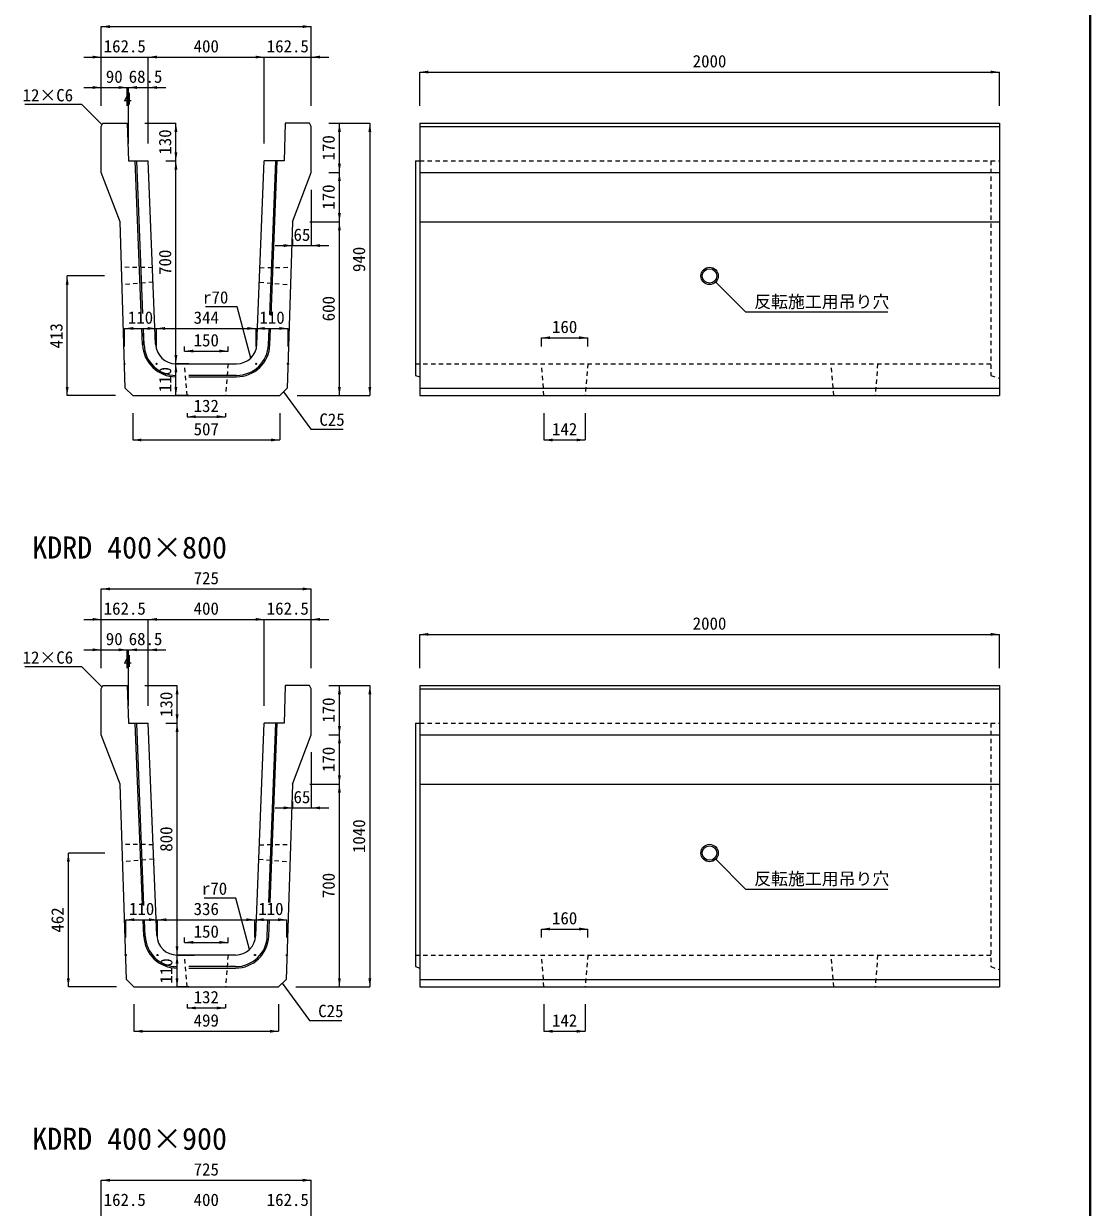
# Model space of a CAD drawing. Units: millimetres at full size. Extents: x -5540 to 13511, y -4102 to 22994.
# Drawn here: x -736 to 2944, y 1184 to 5267 of the extents above; entities that cross this region are included whole.
import ezdxf
from ezdxf.enums import TextEntityAlignment as Align

# ---------------------------------------------------------------- set-up
doc = ezdxf.new("R2010")
doc.units = ezdxf.units.MM
doc.header["$LTSCALE"] = 40
doc.linetypes.add('USER1', pattern=[0.675, 0.375, -0.3])
for name, color, linetype, lineweight in [('(0-0)', 4, 'Continuous', 5), ('0_2', 7, 'Continuous', 13), ('図枠', 7, 'Continuous', 5), ('寸法線', 7, 'Continuous', 13), ('引出線', 4, 'Continuous', 13), ('本体', 2, 'Continuous', 13), ('補助線', 8, 'Continuous', 13)]:
    doc.layers.add(name, color=color, linetype=linetype, lineweight=lineweight)
doc.styles.add('ＭＳ ゴシック', font='')
doc.styles.get('ＭＳ ゴシック').set_extended_font_data('MS Gothic')

# ---------------------------------------------------------------- blocks, each defined once
blk = doc.blocks.new('filled_arrow')
at = {"color": 0, "linetype": 'Continuous', "lineweight": -2}
blk.add_solid([(7.5, 1.25), (0, 0), (7.5, -1.25)], dxfattribs=at)

msp = doc.modelspace()

# ---------------------------------------------------------------- linework, layer by layer
at = {"layer": '(0-0)'}
for p, q in [((-330.31, 4269.49), (-351.3, 4794.07)), ((-325.23, 4267.37), (-346.29, 4794.07)), ((112.52, 4262.89), (133.71, 4792.47)), ((117.45, 4260.89), (138.78, 4794.07)), ((-326.15, 4159.47), (-328.33, 4214.07)), ((-325.91, 4159.47), (-328.1, 4214.07)), ((-321.15, 4159.67), (-323.33, 4214.07)), ((-320.92, 4159.67), (-323.1, 4214.27)), ((108.4, 4159.67), (110.57, 4214.07)), ((113.39, 4159.47), (115.57, 4214.07)), ((-1.52, 4054.07), (-166.26, 4054.07)), ((-166.26, 4049.07), (-1.52, 4049.07)), ((-326.23, 2227.3), (-351.3, 2854.07)), ((-321.14, 2225.19), (-346.29, 2854.07)), ((109.04, 2235.85), (133.77, 2854.07)), ((114.04, 2235.82), (138.78, 2854.07)), ((-321.91, 2119.47), (-324.1, 2174.07)), ((-316.92, 2119.67), (-319.1, 2174.27)), ((104.39, 2119.67), (106.57, 2174.07)), ((109.39, 2119.47), (111.57, 2174.07)), ((-5.52, 2014.07), (-166.26, 2014.07)), ((-166.26, 2009.07), (-5.52, 2009.07))]:
    msp.add_line(p, q, dxfattribs=at)
for centre, radius, start, end in [((-211, 4164.07), 115, 182.29062, 270), ((-211, 4164.07), 110, 182.29057, 270), ((-1.52, 4164.07), 110, 270, 357.70943), ((-1.52, 4164.07), 115, 270, 357.70938), ((-207, 2124.07), 115, 182.29062, 270), ((-207, 2124.07), 110, 182.29077, 270), ((-5.52, 2124.07), 110, 270, 357.70923), ((-5.52, 2124.07), 115, 270, 357.70938)]:
    msp.add_arc(centre, radius, start, end, dxfattribs=at)
at = {"layer": '図枠', "lineweight": 40}
msp.add_line((2944.03, 8072.41), (2944.03, -3677.93), dxfattribs=at)
at = {"layer": '寸法線'}
for p, q in [((-468.76, 5257.16), (256.24, 5257.16)), ((-468.76, 4984.07), (-468.76, 5257.16)), ((256.24, 4984.07), (256.24, 5257.16)), ((-528.76, 5152.16), (-246.26, 5152.16)), ((-468.76, 4984.07), (-468.76, 5152.16)), ((-306.26, 5152.16), (93.74, 5152.16)), ((-306.26, 4854.07), (-306.26, 5152.16)), ((-306.26, 4854.07), (-306.26, 5152.16)), ((33.74, 5152.16), (316.24, 5152.16)), ((93.74, 4854.07), (93.74, 5152.16)), ((93.74, 4854.07), (93.74, 5152.16)), ((256.24, 4984.07), (256.24, 5152.16)), ((630.19, 5100.48), (2630.19, 5100.48)), ((630.19, 4984.07), (630.19, 5100.48)), ((2630.19, 4984.07), (2630.19, 5100.48)), ((-528.76, 5047.16), (-378.76, 5047.16)), ((-468.76, 4984.07), (-468.76, 5047.16)), ((-438.76, 5047.16), (-314.76, 5047.16)), ((-378.76, 4984.07), (-378.76, 5047.16)), ((-378.76, 4984.07), (-378.76, 5047.16)), ((-374.76, 5047.16), (-246.26, 5047.16)), ((-374.76, 4854.07), (-374.76, 5047.16)), ((-374.76, 4854.07), (-374.76, 5047.16)), ((-306.26, 4854.07), (-306.26, 5047.16)), ((-318.76, 4924.07), (-211, 4924.07)), ((-211, 4794.07), (-211, 4924.07)), ((316.24, 4924.07), (353.11, 4924.07)), ((316.24, 4924.07), (458.11, 4924.07)), ((353.11, 4754.07), (353.11, 4924.07)), ((458.11, 4924.07), (458.11, 3984.07)), ((-246.26, 4794.07), (-211, 4794.07)), ((-246.26, 4794.07), (-211, 4794.07)), ((-211, 4094.07), (-211, 4794.07)), ((316.24, 4754.07), (353.11, 4754.07)), ((316.24, 4754.07), (353.11, 4754.07)), ((353.11, 4584.07), (353.11, 4754.07)), ((256.24, 4694.07), (256.24, 4501.84)), ((251.24, 4584.07), (353.11, 4584.07)), ((251.24, 4584.07), (353.11, 4584.07)), ((353.11, 3984.07), (353.11, 4584.07)), ((131.24, 4501.84), (316.24, 4501.84)), ((191.24, 4524.07), (191.24, 4501.84)), ((-586.14, 3984.07), (-586.14, 4397.07)), ((-457.85, 4397.07), (-586.14, 4397.07)), ((-388.26, 4215.9), (-278.26, 4215.9)), ((-388.26, 4154.07), (-388.26, 4215.9)), ((-278.26, 4154.07), (-278.26, 4215.9)), ((-278.26, 4215.9), (65.74, 4215.9)), ((-278.26, 4154.07), (-278.26, 4215.9)), ((65.74, 4154.07), (65.74, 4215.9)), ((65.74, 4215.9), (175.74, 4215.9)), ((65.74, 4154.07), (65.74, 4215.9)), ((175.74, 4154.07), (175.74, 4215.9)), ((1050.19, 4183.84), (1210.19, 4183.84)), ((1050.19, 4154.07), (1050.19, 4183.84)), ((1210.19, 4154.07), (1210.19, 4183.84)), ((-181.26, 4137.84), (-181.26, 4154.07)), ((-181.26, 4137.84), (-31.26, 4137.84)), ((-31.26, 4137.84), (-31.26, 4154.07)), ((-211, 4094.07), (-151, 4094.07)), ((-211, 3984.07), (-211, 4094.07)), ((-166.26, 4094.07), (-211, 4094.07)), ((-419.76, 3984.07), (-586.14, 3984.07)), ((-166.26, 3984.07), (-211, 3984.07)), ((207.24, 3984.07), (353.11, 3984.07)), ((207.24, 3984.07), (458.11, 3984.07)), ((-359.76, 3924.07), (-359.76, 3831.09)), ((-172.46, 3924.07), (-172.46, 3911.46)), ((-40.06, 3924.07), (-40.06, 3911.46)), ((147.24, 3924.07), (147.24, 3831.09)), ((1058.99, 3924.07), (1058.99, 3831.09)), ((1201.39, 3924.07), (1201.39, 3831.09)), ((-172.46, 3911.46), (-40.06, 3911.46)), ((-359.76, 3831.09), (147.24, 3831.09)), ((1058.99, 3831.09), (1201.39, 3831.09)), ((-468.76, 3317.16), (256.24, 3317.16)), ((-468.76, 3044.07), (-468.76, 3317.16)), ((256.24, 3044.07), (256.24, 3317.16)), ((-528.76, 3212.16), (-246.26, 3212.16)), ((-468.76, 3044.07), (-468.76, 3212.16)), ((-306.26, 3212.16), (93.74, 3212.16)), ((-306.26, 2914.07), (-306.26, 3212.16)), ((-306.26, 2914.07), (-306.26, 3212.16)), ((33.74, 3212.16), (316.24, 3212.16)), ((93.74, 2914.07), (93.74, 3212.16)), ((93.74, 2914.07), (93.74, 3212.16)), ((256.24, 3044.07), (256.24, 3212.16)), ((630.19, 3160.48), (2630.19, 3160.48)), ((630.19, 3044.07), (630.19, 3160.48)), ((2630.19, 3044.07), (2630.19, 3160.48)), ((-528.76, 3107.16), (-378.76, 3107.16)), ((-468.76, 3044.07), (-468.76, 3107.16)), ((-438.76, 3107.16), (-314.76, 3107.16)), ((-378.76, 3044.07), (-378.76, 3107.16)), ((-378.76, 3044.07), (-378.76, 3107.16)), ((-374.76, 3107.16), (-246.26, 3107.16)), ((-374.76, 2914.07), (-374.76, 3107.16)), ((-374.76, 2914.07), (-374.76, 3107.16)), ((-306.26, 2914.07), (-306.26, 3107.16)), ((-318.76, 2984.07), (-207, 2984.07)), ((-207, 2854.07), (-207, 2984.07)), ((316.24, 2984.07), (353.11, 2984.07)), ((316.24, 2984.07), (458.11, 2984.07)), ((353.11, 2814.07), (353.11, 2984.07)), ((458.11, 2984.07), (458.11, 1944.07)), ((-246.26, 2854.07), (-207, 2854.07)), ((-246.26, 2854.07), (-207, 2854.07)), ((-207, 2054.07), (-207, 2854.07)), ((316.24, 2814.07), (353.11, 2814.07)), ((316.24, 2814.07), (353.11, 2814.07)), ((353.11, 2644.07), (353.11, 2814.07)), ((256.24, 2754.07), (256.24, 2561.84)), ((251.24, 2644.07), (353.11, 2644.07)), ((251.24, 2644.07), (353.11, 2644.07)), ((353.11, 1944.07), (353.11, 2644.07)), ((191.24, 2584.07), (191.24, 2561.84)), ((131.24, 2561.84), (316.24, 2561.84)), ((-582.14, 1944.07), (-582.14, 2406.07)), ((-455.89, 2406.07), (-582.14, 2406.07)), ((-384.26, 2175.9), (-274.26, 2175.9)), ((-384.26, 2114.07), (-384.26, 2175.9)), ((-274.26, 2114.07), (-274.26, 2175.9)), ((-274.26, 2175.9), (61.74, 2175.9)), ((-274.26, 2114.07), (-274.26, 2175.9)), ((61.74, 2114.07), (61.74, 2175.9)), ((61.74, 2175.9), (171.74, 2175.9)), ((61.74, 2114.07), (61.74, 2175.9)), ((171.74, 2114.07), (171.74, 2175.9)), ((1050.19, 2143.84), (1210.19, 2143.84)), ((1050.19, 2114.07), (1050.19, 2143.84)), ((1210.19, 2114.07), (1210.19, 2143.84)), ((-181.26, 2097.84), (-181.26, 2114.07)), ((-181.26, 2097.84), (-31.26, 2097.84)), ((-31.26, 2097.84), (-31.26, 2114.07)), ((-207, 2054.07), (-147, 2054.07)), ((-207, 1944.07), (-207, 2054.07)), ((-166.26, 2054.07), (-207, 2054.07)), ((-415.76, 1944.07), (-582.14, 1944.07)), ((-166.26, 1944.07), (-207, 1944.07)), ((203.24, 1944.07), (353.11, 1944.07)), ((203.24, 1944.07), (458.11, 1944.07)), ((-355.76, 1884.07), (-355.76, 1791.09)), ((-172.46, 1884.07), (-172.46, 1871.46)), ((-40.06, 1884.07), (-40.06, 1871.46)), ((143.24, 1884.07), (143.24, 1791.09)), ((1058.99, 1884.07), (1058.99, 1791.09)), ((1201.39, 1884.07), (1201.39, 1791.09)), ((-172.46, 1871.46), (-40.06, 1871.46)), ((-355.76, 1791.09), (143.24, 1791.09)), ((1058.99, 1791.09), (1201.39, 1791.09)), ((-468.76, 1277.16), (256.24, 1277.16)), ((-468.76, 1004.07), (-468.76, 1277.16)), ((256.24, 1004.07), (256.24, 1277.16))]:
    msp.add_line(p, q, dxfattribs=at)
at = {"layer": '引出線'}
for points in [[(-465.76, 4918.07), (-535.69, 4988), (-732.21, 4988)], [(1651.41, 4375.86), (1754.33, 4272.94), (2245.29, 4272.94)], [(46.98, 4113.59), (-0.12, 4290.46), (-109.39, 4290.46)], [(160.16, 3996.99), (253.98, 3868.62), (365.98, 3868.62)], [(-465.76, 2978.07), (-535.69, 3048), (-732.21, 3048)], [(1651.41, 2384.86), (1754.33, 2281.93), (2245.29, 2281.93)], [(42.98, 2073.59), (-4.12, 2250.72), (-113.39, 2250.72)], [(156.1, 1956.93), (249.92, 1828.56), (361.92, 1828.56)]]:
    msp.add_lwpolyline(points, dxfattribs=at)
at = {"layer": '本体'}
for p, q in [((-468.76, 4912.07), (-462.76, 4924.07)), ((-468.76, 4754.07), (-468.76, 4912.07)), ((-462.76, 4924.07), (-378.76, 4924.07)), ((-378.76, 4924.07), (-374.76, 4794.07)), ((166.24, 4924.07), (162.24, 4794.07)), ((250.24, 4924.07), (166.24, 4924.07)), ((256.24, 4912.07), (250.24, 4924.07)), ((256.24, 4754.07), (256.24, 4912.07)), ((630.19, 4924.07), (2630.19, 4924.07)), ((630.19, 4924.07), (630.19, 3984.07)), ((2630.19, 4924.07), (2630.19, 3984.07)), ((-374.76, 4794.07), (-306.26, 4794.07)), ((-280.95, 4161.27), (-306.26, 4794.07)), ((68.43, 4161.27), (93.74, 4794.07)), ((162.24, 4794.07), (93.74, 4794.07)), ((-403.76, 4584.07), (-468.76, 4754.07)), ((191.24, 4584.07), (256.24, 4754.07)), ((-385.6, 4009.91), (-403.76, 4584.07)), ((191.24, 4584.07), (173.08, 4009.91)), ((-211, 4094.07), (-1.52, 4094.07)), ((-359.76, 3984.07), (-385.6, 4009.91)), ((147.24, 3984.07), (173.08, 4009.91)), ((-359.76, 3984.07), (147.24, 3984.07)), ((630.19, 3984.07), (2630.19, 3984.07)), ((-468.76, 2972.07), (-462.76, 2984.07)), ((-462.76, 2984.07), (-378.76, 2984.07)), ((-378.76, 2984.07), (-374.76, 2854.07)), ((166.24, 2984.07), (162.24, 2854.07)), ((250.24, 2984.07), (166.24, 2984.07)), ((256.24, 2972.07), (250.24, 2984.07)), ((630.19, 2984.07), (2630.19, 2984.07)), ((630.19, 2984.07), (630.19, 1944.07)), ((2630.19, 2984.07), (2630.19, 1944.07)), ((-468.76, 2814.07), (-468.76, 2972.07)), ((256.24, 2814.07), (256.24, 2972.07)), ((-374.76, 2854.07), (-306.26, 2854.07)), ((-276.95, 2121.27), (-306.26, 2854.07)), ((64.43, 2121.27), (93.74, 2854.07)), ((162.24, 2854.07), (93.74, 2854.07)), ((-403.76, 2644.07), (-468.76, 2814.07)), ((191.24, 2644.07), (256.24, 2814.07)), ((-381.47, 1969.78), (-403.76, 2644.07)), ((191.24, 2644.07), (168.95, 1969.78)), ((-5.52, 2054.07), (-207, 2054.07)), ((-355.76, 1944.07), (-381.47, 1969.78)), ((143.24, 1944.07), (168.95, 1969.78)), ((-355.76, 1944.07), (143.24, 1944.07)), ((630.19, 1944.07), (2630.19, 1944.07))]:
    msp.add_line(p, q, dxfattribs=at)
at = {"layer": '本体', "lineweight": 9}
for p, q in [((630.19, 4912.07), (2630.19, 4912.07)), ((615.19, 4794.07), (630.19, 4794.07)), ((615.19, 4794.07), (615.19, 4054.07)), ((630.19, 4754.07), (2630.19, 4754.07)), ((630.19, 4584.07), (2630.19, 4584.07)), ((615.19, 4054.07), (630.19, 4049.07)), ((630.19, 4009.91), (2630.19, 4009.91)), ((630.19, 2972.07), (2630.19, 2972.07)), ((615.19, 2854.07), (630.19, 2854.07)), ((615.19, 2854.07), (615.19, 2014.07)), ((630.19, 2814.07), (2630.19, 2814.07)), ((630.19, 2644.07), (2630.19, 2644.07)), ((615.19, 2014.07), (630.19, 2009.07)), ((630.19, 1969.78), (2630.19, 1969.78))]:
    msp.add_line(p, q, dxfattribs=at)
at = {"layer": '本体', "linetype": 'USER1', "lineweight": 9}
for p, q in [((630.19, 4794.07), (2600.19, 4794.07)), ((2600.19, 4794.07), (2630.19, 4794.07)), ((2600.19, 4794.07), (2600.19, 4054.07)), ((-291.52, 4425.45), (-398.79, 4427.05)), ((78.99, 4425.45), (186.27, 4427.05)), ((-289.52, 4375.49), (-396.9, 4367.08)), ((77, 4375.49), (184.38, 4367.08)), ((-172.46, 3984.07), (-181.26, 4094.07)), ((-31.26, 4094.07), (-40.06, 3984.07)), ((615.19, 4094.07), (2600.19, 4094.07)), ((1058.99, 3984.07), (1050.19, 4094.07)), ((1210.19, 4094.07), (1201.39, 3984.07)), ((2058.99, 3984.07), (2050.19, 4094.07)), ((2210.19, 4094.07), (2201.39, 3984.07)), ((2600.19, 4054.07), (2630.19, 4044.07)), ((630.19, 2854.07), (2600.19, 2854.07)), ((2600.19, 2854.07), (2630.19, 2854.07)), ((2600.19, 2854.07), (2600.19, 2014.07)), ((-289.48, 2434.6), (-396.89, 2436.05)), ((76.96, 2434.6), (184.36, 2436.05)), ((-287.48, 2384.64), (-394.9, 2376.09)), ((74.96, 2384.64), (182.38, 2376.09)), ((-172.46, 1944.07), (-181.26, 2054.07)), ((-31.26, 2054.07), (-40.06, 1944.07)), ((615.19, 2054.07), (2600.19, 2054.07)), ((1058.99, 1944.07), (1050.19, 2054.07)), ((1210.19, 2054.07), (1201.39, 1944.07)), ((2058.99, 1944.07), (2050.19, 2054.07)), ((2210.19, 2054.07), (2201.39, 1944.07)), ((2600.19, 2014.07), (2630.19, 2004.07))]:
    msp.add_line(p, q, dxfattribs=at)
at = {"layer": '本体', "lineweight": 5}
for centre, radius in [((1630.19, 4397.07), 30), ((1630.19, 4397.07), 25), ((1630.19, 2406.07), 30), ((1630.19, 2406.07), 25)]:
    msp.add_circle(centre, radius, dxfattribs=at)
at = {"layer": '本体'}
for centre, start, end in [((-211, 4164.07), 182.29062, 270), ((-1.52, 4164.07), 270, 357.70938), ((-207, 2124.07), 182.29066, 270), ((-5.52, 2124.07), 270, 357.70934)]:
    msp.add_arc(centre, 70, start, end, dxfattribs=at)
at = {"layer": '補助線'}
for centre in [(-388.26, 4094.07), (-278.26, 4094.07), (65.74, 4094.07), (175.74, 4094.07), (-384.26, 2054.07), (-274.26, 2054.07), (61.74, 2054.07), (171.74, 2054.07)]:
    msp.add_circle(centre, 2, dxfattribs=at)

# ---------------------------------------------------------------- block references
at = {"layer": '寸法線', "xscale": 4, "yscale": 4}
for p in [(-468.76, 5257.16), (-306.26, 5152.16), (-306.26, 5152.16), (256.24, 5152.16), (630.19, 5100.48), (-374.76, 5047.16), (-374.76, 5047.16), (-306.26, 5047.16), (256.24, 4501.84), (-388.26, 4215.9), (-278.26, 4215.9), (65.74, 4215.9), (1050.19, 4183.84), (-181.26, 4137.84), (-172.46, 3911.46), (-359.76, 3831.09), (1058.99, 3831.09), (-468.76, 3317.16), (-306.26, 3212.16), (-306.26, 3212.16), (256.24, 3212.16), (630.19, 3160.48), (-374.76, 3107.16), (-374.76, 3107.16), (-306.26, 3107.16), (256.24, 2561.84), (-384.26, 2175.9), (-274.26, 2175.9), (61.74, 2175.9), (1050.19, 2143.84), (-181.26, 2097.84), (-172.46, 1871.46), (-355.76, 1791.09), (1058.99, 1791.09), (-468.76, 1277.16)]:
    msp.add_blockref('filled_arrow', p, dxfattribs=at)
for p, rotation in [((256.24, 5257.16), 180), ((-468.76, 5152.16), 180), ((93.74, 5152.16), 180), ((93.74, 5152.16), 180), ((2630.19, 5100.48), 180), ((-468.76, 5047.16), 180), ((-378.76, 5047.16), 180), ((-378.76, 5047.16), 180), ((-211, 4924.07), 270), ((353.11, 4924.07), 270), ((458.11, 4924.07), 270), ((-211, 4794.07), 90), ((-211, 4794.07), 270), ((353.11, 4754.07), 90), ((353.11, 4754.07), 270), ((353.11, 4584.07), 90), ((353.11, 4584.07), 270), ((191.24, 4501.84), 180), ((-586.14, 4397.07), 270), ((-278.26, 4215.9), 180), ((65.74, 4215.9), 180), ((175.74, 4215.9), 180), ((1210.19, 4183.84), 180), ((-31.26, 4137.84), 180), ((-211, 4094.07), 90), ((-211, 4094.07), 270), ((-586.14, 3984.07), 90), ((-211, 3984.07), 90), ((353.11, 3984.07), 90), ((458.11, 3984.07), 90), ((-40.06, 3911.46), 180), ((147.24, 3831.09), 180), ((1201.39, 3831.09), 180), ((256.24, 3317.16), 180), ((-468.76, 3212.16), 180), ((93.74, 3212.16), 180), ((93.74, 3212.16), 180), ((2630.19, 3160.48), 180), ((-468.76, 3107.16), 180), ((-378.76, 3107.16), 180), ((-378.76, 3107.16), 180), ((-207, 2984.07), 270), ((353.11, 2984.07), 270), ((458.11, 2984.07), 270), ((-207, 2854.07), 90), ((-207, 2854.07), 270), ((353.11, 2814.07), 90), ((353.11, 2814.07), 270), ((353.11, 2644.07), 90), ((353.11, 2644.07), 270), ((191.24, 2561.84), 180), ((-582.14, 2406.07), 270), ((-274.26, 2175.9), 180), ((61.74, 2175.9), 180), ((171.74, 2175.9), 180), ((1210.19, 2143.84), 180), ((-207, 2054.07), 90), ((-31.26, 2097.84), 180), ((-207, 2054.07), 270), ((-582.14, 1944.07), 90), ((-207, 1944.07), 90), ((353.11, 1944.07), 90), ((458.11, 1944.07), 90), ((-40.06, 1871.46), 180), ((143.24, 1791.09), 180), ((1201.39, 1791.09), 180), ((256.24, 1277.16), 180)]:
    msp.add_blockref('filled_arrow', p, dxfattribs=dict(at, rotation=rotation))
at = {"layer": '引出線', "xscale": 0.133, "yscale": 0.133}
for p, rotation in [((-465.76, 4918.07), 135), ((1651.41, 4375.86), 315), ((46.98, 4113.59), 104.9), ((160.16, 3996.99), 306.2), ((-465.76, 2978.07), 135), ((1651.41, 2384.86), 315), ((42.98, 2073.59), 104.9), ((156.1, 1956.93), 306.2)]:
    msp.add_blockref('filled_arrow', p, dxfattribs=dict(at, rotation=rotation))

# ---------------------------------------------------------------- texts
at = {"layer": '0_2', "style": 'ＭＳ ゴシック'}
for s, p in [('KDRD 400×800', (-706.53, 3399.39)), ('KDRD 400×900', (-706.53, 1359.39))]:
    msp.add_text(s, height=75.95, dxfattribs=at).set_placement(p, align=Align.BOTTOM_LEFT)
at = {"layer": '寸法線', "style": 'ＭＳ ゴシック'}
for s, p in [('162.5', (-387.51, 5189.66)), ('400', (-106.26, 5189.66)), ('162.5', (174.99, 5189.66)), ('2000', (1630.19, 5137.98)), ('90', (-423.76, 5084.66)), ('68.5', (-315.77, 5084.66)), ('4', (-376.76, 5009.66)), ('65', (223.74, 4539.34)), ('110', (-333.26, 4253.4)), ('344', (-106.26, 4253.4)), ('110', (120.74, 4253.4)), ('160', (1130.19, 4221.34)), ('150', (-106.26, 4175.34)), ('132', (-106.26, 3948.96)), ('507', (-106.26, 3868.59)), ('142', (1130.19, 3868.59)), ('725', (-106.26, 3354.66)), ('162.5', (-387.51, 3249.66)), ('400', (-106.26, 3249.66)), ('162.5', (174.99, 3249.66)), ('2000', (1630.19, 3197.98)), ('90', (-423.76, 3144.66)), ('68.5', (-315.77, 3144.66)), ('4', (-376.76, 3069.66)), ('65', (223.74, 2599.34)), ('110', (-329.26, 2213.4)), ('336', (-106.26, 2213.4)), ('110', (116.74, 2213.4)), ('160', (1130.19, 2181.34)), ('150', (-106.26, 2135.34)), ('132', (-106.26, 1908.96)), ('499', (-106.26, 1828.59)), ('142', (1130.19, 1828.59)), ('725', (-106.26, 1314.66)), ('162.5', (-387.51, 1209.66)), ('400', (-106.26, 1209.66)), ('162.5', (174.99, 1209.66))]:
    msp.add_text(s, height=42.72, dxfattribs=at).set_placement(p, align=Align.MIDDLE_CENTER)
for s, p in [('130', (-248.5, 4859.07)), ('170', (315.61, 4839.07)), ('170', (315.61, 4669.07)), ('940', (420.61, 4454.07)), ('700', (-248.5, 4444.07)), ('600', (315.61, 4284.07)), ('413', (-623.64, 4190.57)), ('110', (-248.5, 4039.07)), ('130', (-244.5, 2919.07)), ('170', (315.61, 2899.07)), ('170', (315.61, 2729.07)), ('800', (-244.5, 2454.07)), ('1040', (420.61, 2464.07)), ('700', (315.61, 2294.07)), ('462', (-619.64, 2175.07)), ('110', (-244.5, 1999.07))]:
    msp.add_text(s, height=42.72, rotation=90, dxfattribs=at).set_placement(p, align=Align.MIDDLE_CENTER)
at = {"layer": '引出線', "style": 'ＭＳ ゴシック'}
for s, p in [('12×C6', (-565.69, 5042)), ('r70', (-30.12, 4344.46)), ('12×C6', (-565.69, 3102)), ('r70', (-34.12, 2304.72))]:
    msp.add_text(s, height=42.72, dxfattribs=at).set_placement(p, align=Align.TOP_RIGHT)
for s, p in [('反転施工用吊り穴', (1784.33, 4329.68)), ('C25', (283.98, 3922.62)), ('反転施工用吊り穴', (1784.33, 2338.68)), ('C25', (279.92, 1882.56))]:
    msp.add_text(s, height=42.72, dxfattribs=at).set_placement(p, align=Align.TOP_LEFT)

doc.saveas('drawing.dxf')
